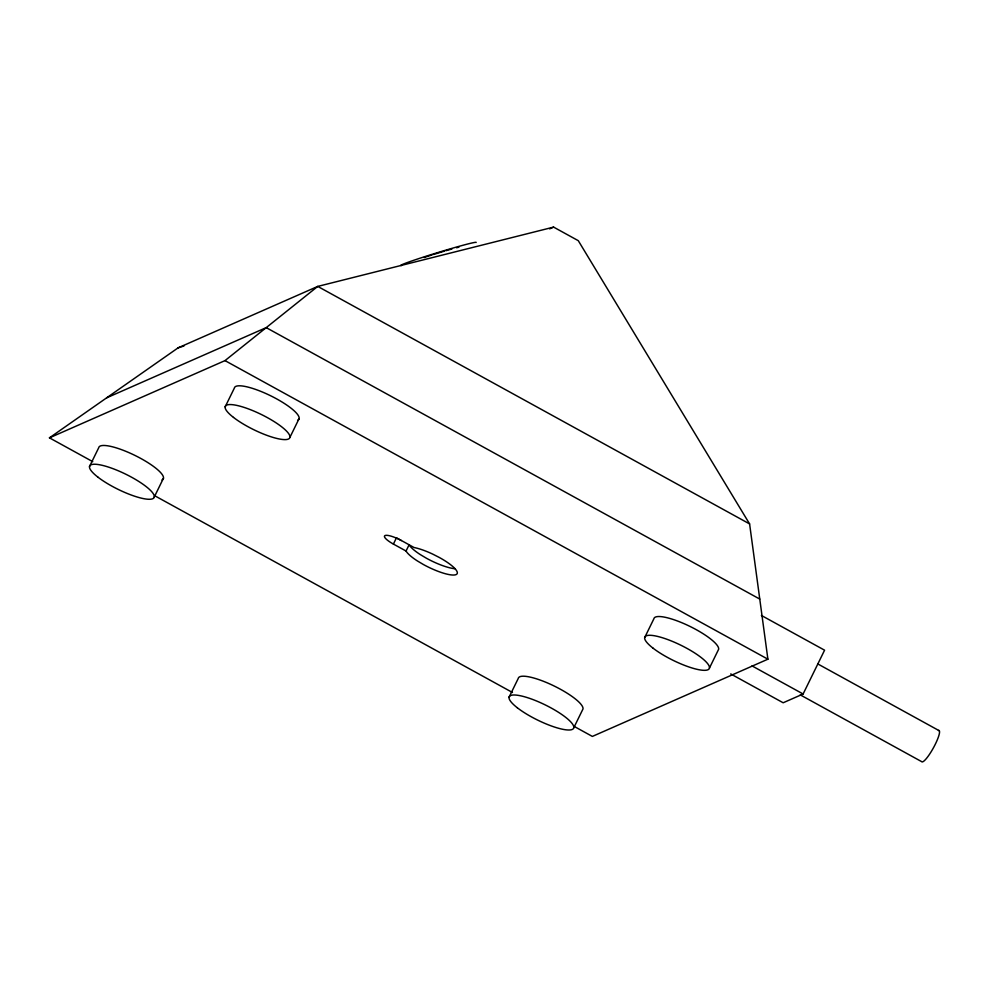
<?xml version="1.0" encoding="UTF-8"?>
<svg xmlns="http://www.w3.org/2000/svg" width="989" height="989" viewBox="0 0 989 989"><rect width="100%" height="100%" fill="white"/><g stroke="black" fill="none" stroke-linecap="round" stroke-linejoin="round"><path stroke-width="1.48" d="M89.517 466.511L98.715 447.745A35.864 8.493 26.1 0 1 136.952 456.423A35.864 8.493 26.1 0 1 161.936 479.962M154.272 497.022L163.469 478.243M225.171 406.838L234.368 388.071A35.864 8.493 26.1 0 1 272.605 396.75A35.864 8.493 26.1 0 1 297.59 420.288M289.925 437.348L299.123 418.57M393.399 544.074L396.465 537.806L414.032 547.51A28.693 6.799 26.1 0 1 432.737 554.124L439.388 557.512A28.693 6.799 26.1 0 1 456.09 574.597A28.693 6.799 26.1 0 1 423.428 564.534L417.321 560.899A28.693 6.799 26.1 0 1 406.046 551.021L393.399 544.074A14.341 3.4 26.1 0 1 385.055 535.531A14.341 3.4 26.1 0 1 401.386 540.563M406.046 551.021L409.112 544.766A28.693 6.799 26.1 0 0 420.387 554.644L426.494 558.278A28.693 6.799 26.1 0 0 454.94 568.724M509.038 697.233L518.236 678.466A35.864 8.493 26.1 0 1 552.258 685.093A35.864 8.493 26.1 0 1 582.991 708.965L573.793 727.743M644.68 637.559L653.877 618.793A35.864 8.493 26.1 0 1 687.911 625.419A35.864 8.493 26.1 0 1 718.632 649.291L709.434 668.07M730.723 673.929L783.164 702.771L803.117 693.994L824.579 650.193L761.382 615.442M92.768 461.665L49.45 437.843L224.998 360.614L317.741 286.414L553.605 227.111L578.281 240.673L749.6 523.923L767.897 659.193L592.362 736.422L574.757 726.742M49.45 437.843L178.107 347.844L317.741 286.414L749.6 523.923M106.627 397.838L266.214 327.631L759.762 599.074M549.612 228.867L553.605 227.111M423.96 257.56L432.119 254.902M178.107 347.844L183.991 345.965M433.454 254.482L444.58 251.095M446.051 250.674L451.924 248.993M456.572 247.757L458.921 247.176M817.99 664.039L939.303 730.76M224.998 360.614L767.897 659.193M752.023 665.894L803.117 693.994M800.274 694.884L921.587 761.604A17.864 3.4 -61.2 0 0 933.715 747.301A17.864 3.4 -61.2 0 0 938.45 730.475M155.05 495.922L512.475 692.485M401.695 265.485A39.449 1.484 -17 0 1 434.764 253.505A39.449 1.484 -17 0 1 476.142 242.466M653 648.129A35.864 8.493 26.1 0 0 707.914 669.776A35.864 8.493 26.1 0 0 670.27 640.526A35.864 8.493 26.1 0 0 653 648.129M97.837 477.081A35.864 8.493 26.1 0 0 152.739 498.728A35.864 8.493 26.1 0 0 115.107 469.478A35.864 8.493 26.1 0 0 97.837 477.081M233.478 417.407A35.864 8.493 26.1 0 0 288.392 439.054A35.864 8.493 26.1 0 0 250.761 409.805A35.864 8.493 26.1 0 0 233.478 417.407M517.358 707.803A35.864 8.493 26.1 0 0 572.26 729.449A35.864 8.493 26.1 0 0 534.629 700.212A35.864 8.493 26.1 0 0 517.358 707.803"/></g></svg>
